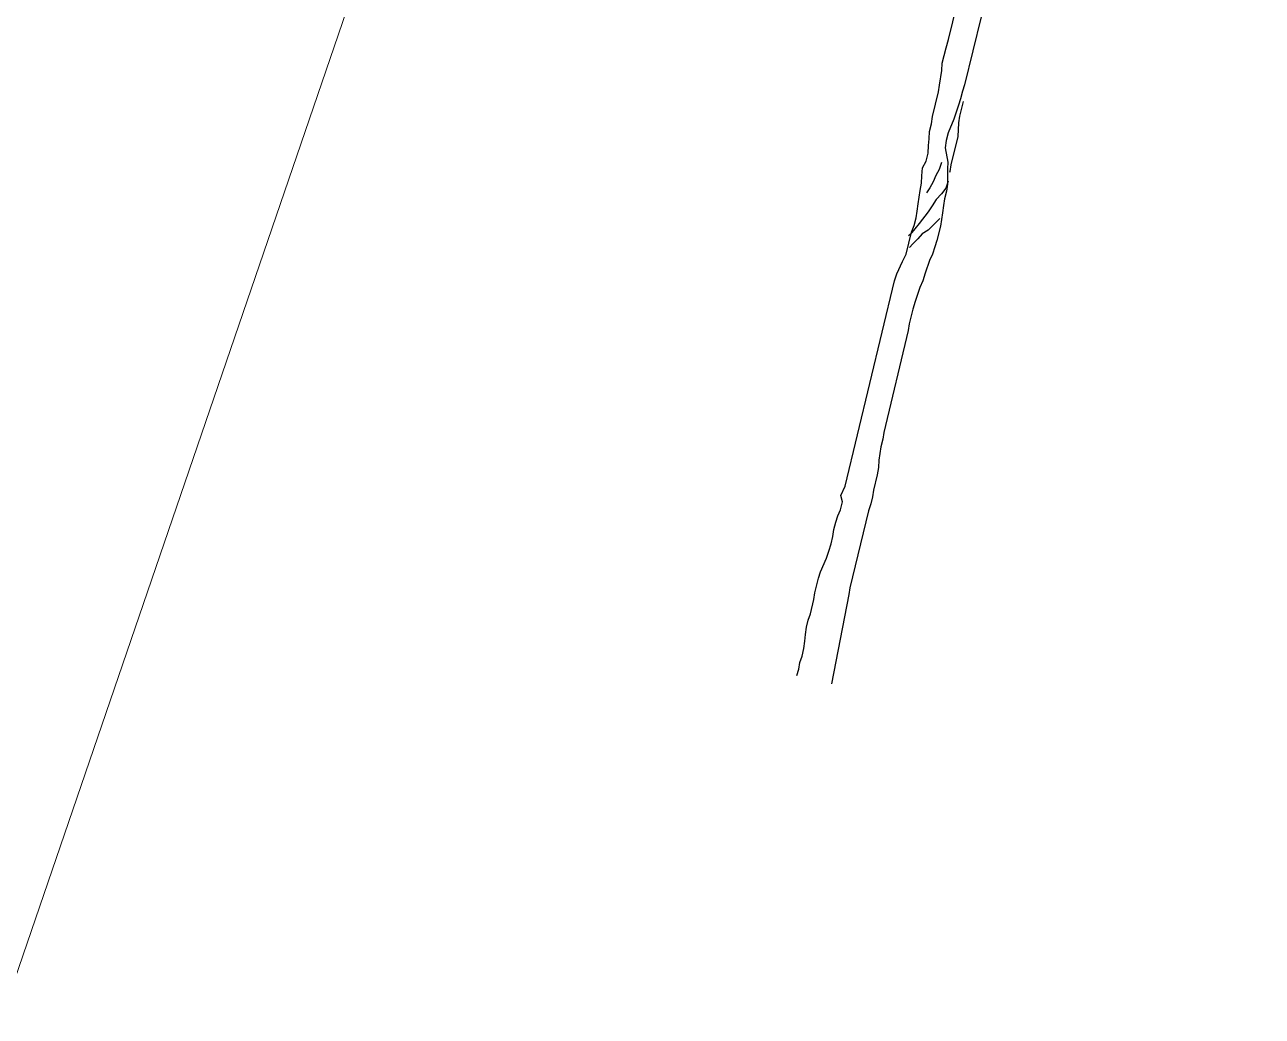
# Model space of a CAD drawing. Header units: inches. Extents: x 350994 to 353538, y 1581369 to 1583842.
# Drawn here: x 351490.869 to 351494.182, y 1582963.328 to 1582965.981 of the extents above; entities that cross this region are included whole.
import ezdxf

# ---------------------------------------------------------------- set-up
doc = ezdxf.new("R2010")
doc.units = ezdxf.units.IN
doc.header["$MEASUREMENT"] = 0
doc.linetypes.add('1', pattern=[0])
doc.layers.add('EP TF', color=5, linetype='Continuous')
doc.layers.add('TREE', color=81, linetype='1')
doc.styles.get("Standard").update_dxf_attribs({"font": 'arial.ttf'})
doc.linetypes.add('SILT_FENCE', pattern='A,0.5,-0.2,["EP",Standard,S=0.1,R=0,X=-0.1,Y=-0.05],-0.2', length=0.9)

# ---------------------------------------------------------------- blocks, each defined once
blk = doc.blocks.new('TREE_4')
at = {"color": 94}
for points in [[(-2.9, -31.8), (0, 0), (-2.9, 31.8), (0.1, 63.6), (0.1, 101.2), (-2.8, 135.9), (-8.5, 167.7), (-11.4, 202.4), (-11.3, 237.1), (-8.4, 268.9), (-8.4, 338.3), (-11.2, 370.1), (-11.2, 442.4), (-8.2, 474.2), (3.4, 543.6), (6.3, 578.3), (9.2, 615.8), (9.3, 650.5), (6.4, 685.2), (6.4, 719.9), (9.4, 751.7), (15.2, 783.5), (15.2, 821.1), (0.8, 850), (9.5, 896.3), (10, 1900.6), (12.9, 1935.3), (24.6, 1998.9), (33.3, 2036.5), (33.4, 2143.5), (39.2, 2178.2), (39.2, 2215.8), (36.4, 2247.6), (33.5, 2282.3), (27.8, 2345.9), (24.9, 2380.6), (19.2, 2415.3), (13.4, 2452.9), (22.1, 2487.6), (22.2, 2528), (16.4, 2562.7), (10.7, 2594.5), (4.9, 2629.3), (4.9, 2666.8), (2.1, 2701.5), (2.2, 2823), (-0.7, 2854.8), (-6.4, 2924.2), (-12.1, 2958.9), (-12.1, 3034), (-9.1, 3074.5), (-8.9, 3329)], [(115.3, 3216.1), (115, 2883.6), (112.1, 2851.8), (112.1, 2814.2), (109.1, 2782.4), (103.3, 2713), (91.7, 2643.6), (91.6, 2606), (94.5, 2571.3), (123.3, 2507.7), (129.1, 2475.9), (146.4, 2406.5), (149.2, 2371.8), (149.2, 2334.2), (152.1, 2302.4), (154.9, 2267.7), (160.7, 2204.1), (160.6, 2134.7), (157.7, 2102.9), (154.7, 2065.3), (148.9, 2033.5), (143.1, 1969.9), (140.2, 1932.3), (134.3, 1897.6), (128.5, 1828.2), (125.6, 1790.7), (125.5, 1718.4), (128.4, 1686.6), (128.3, 1188.2), (131.2, 1156.4), (131.1, 1118.8), (136.9, 1055.2), (142.6, 1020.5), (145.5, 985.8), (145.4, 910.6), (148.3, 878.8), (148.2, 844.1), (145.3, 809.4), (145, 433.6), (147.8, 401.8), (167.8, -30.6)], [(126.5, 2805.5), (126.4, 2733.2), (129.3, 2701.4), (140.8, 2637.8), (140.7, 2499), (143.5, 2467.2), (143.5, 2461.4)], [(94.4, 2499.1), (91.5, 2464.4), (82.8, 2432.6), (77, 2400.8), (68.3, 2369), (59.6, 2343)], [(146.4, 2420.9), (143.5, 2386.3), (129, 2354.5), (111.6, 2322.7), (100, 2288), (88.4, 2256.2), (59.4, 2192.6), (45, 2163.7), (30.5, 2131.9), (24.7, 2123.3)], [(149.1, 2238.8), (128.8, 2204.1), (108.6, 2172.3), (85.4, 2149.2), (70.9, 2120.3), (53.6, 2091.4), (42, 2071.2)]]:
    blk.add_lwpolyline(points, dxfattribs=at)

msp = doc.modelspace()

# ---------------------------------------------------------------- linework, layer by layer
at = {"layer": 'EP TF', "color": 252, "linetype": 'SILT_FENCE', "lineweight": 5, "ltscale": 6, "elevation": 113.0439}
msp.add_lwpolyline([(351445.0663, 1582827.5301), (351461.8848, 1582877.5618), (351478.8402, 1582928.4087), (351495.2813, 1582976.3785), (351513.1313, 1583028.2334), (351530.907, 1583079.0506), (351553.178, 1583146.8474), (351559.8182, 1583166.6338), (351568.7887, 1583193.1044), (351576.5053, 1583216.7514), (351588.9681, 1583253.1169), (351608.7172, 1583313.2153), (351618.4364, 1583343.1369), (351695.2585, 1583575.0259)], dxfattribs=at)

# ---------------------------------------------------------------- block references
at = {"layer": 'TREE', "lineweight": 5, "xscale": 0.0005632341247466223, "yscale": 0.0005632341529917539, "zscale": 0.0005632341444477617, "rotation": 346.4411541233163}
msp.add_blockref('TREE_4', (351492.9418, 1582964.2563), dxfattribs=at)

doc.saveas('drawing.dxf')
